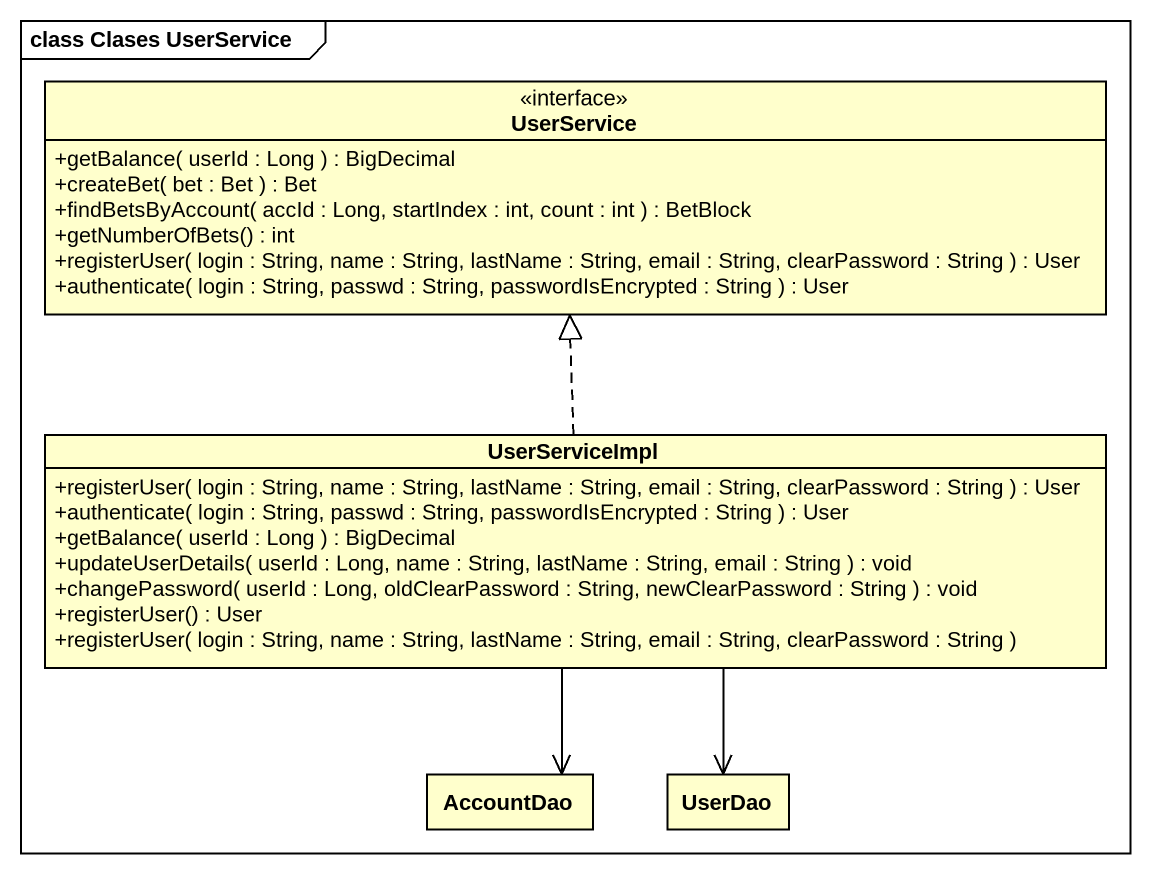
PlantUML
@startuml
mainframe class Clases UserService
hide circle
hide empty members
skinparam classAttributeIconSize 0
interface UserService {
  +getBalance( userId : Long ) : BigDecimal
  +createBet( bet : Bet ) : Bet
  +findBetsByAccount( accId : Long, startIndex : int, count : int ) : BetBlock
  +getNumberOfBets() : int
  +registerUser( login : String, name : String, lastName : String, email : String, clearPassword : String ) : User
  +authenticate( login : String, passwd : String, passwordIsEncrypted : String ) : User
}
class UserServiceImpl {
  +registerUser( login : String, name : String, lastName : String, email : String, clearPassword : String ) : User
  +authenticate( login : String, passwd : String, passwordIsEncrypted : String ) : User
  +getBalance( userId : Long ) : BigDecimal
  +updateUserDetails( userId : Long, name : String, lastName : String, email : String ) : void
  +changePassword( userId : Long, oldClearPassword : String, newClearPassword : String ) : void
  +registerUser() : User
  +registerUser( login : String, name : String, lastName : String, email : String, clearPassword : String )
}
class AccountDao
class UserDao
UserServiceImpl .up.|> UserService
UserServiceImpl --> AccountDao
UserServiceImpl --> UserDao
@enduml
